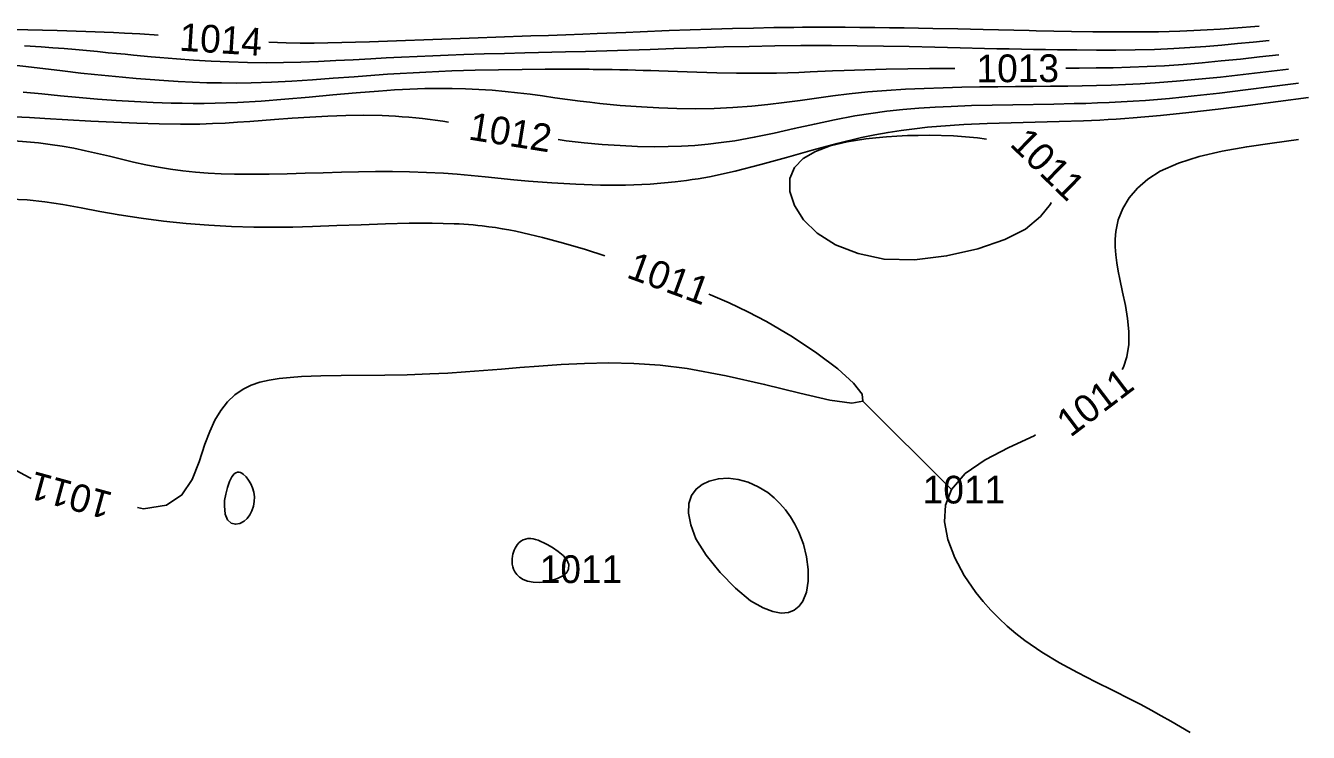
# Model space of a CAD drawing. Extents: x 1969999 to 1970555, y 501250 to 504040.
# Drawn here: x 1970487.7 to 1970552.4, y 503071.5 to 503107.2 of the extents above; entities that cross this region are included whole.
import ezdxf

# ---------------------------------------------------------------- set-up
doc = ezdxf.new("R2010")
doc.units = 0
doc.layers.add('DT_X_Contour_Major', color=7, linetype='Continuous')
doc.layers.add('DT_X_Contour_Minor', color=7, linetype='Continuous')

msp = doc.modelspace()

# ---------------------------------------------------------------- linework, layer by layer
at = {"layer": 'DT_X_Contour_Major'}
for points in [[(1970549.91, 503107.176), (1970548.608, 503107.079), (1970547.95, 503107.033), (1970547.283, 503106.992), (1970546.606, 503106.956), (1970545.915, 503106.928), (1970544.832, 503106.898), (1970543.727, 503106.885), (1970542.615, 503106.885), (1970541.513, 503106.895), (1970540.436, 503106.912), (1970538.664, 503106.948), (1970538.306, 503106.956), (1970535.977, 503107.01), (1970534.712, 503107.04), (1970533.446, 503107.066), (1970532.721, 503107.079), (1970531.99, 503107.091), (1970531.253, 503107.101), (1970530.511, 503107.109), (1970529.764, 503107.116), (1970529.014, 503107.121), (1970528.593, 503107.123), (1970527.743, 503107.124), (1970526.872, 503107.121), (1970526.426, 503107.118), (1970525.423, 503107.105), (1970524.388, 503107.086), (1970523.332, 503107.06), (1970522.264, 503107.029), (1970521.195, 503106.994), (1970520.138, 503106.955), (1970518.67, 503106.894), (1970517.946, 503106.864), (1970516.508, 503106.803), (1970515.789, 503106.775), (1970514.917, 503106.743), (1970514.041, 503106.713), (1970513.161, 503106.685), (1970511.394, 503106.628), (1970510.507, 503106.597), (1970509.584, 503106.563), (1970508.662, 503106.528), (1970505.92, 503106.421), (1970505.021, 503106.389), (1970504.317, 503106.366), (1970503.618, 503106.347), (1970502.92, 503106.332), (1970502.222, 503106.325), (1970501.519, 503106.327), (1970500.81, 503106.338), (1970499.935, 503106.368)], [(1970494.347, 503106.731), (1970494.155, 503106.745), (1970493.667, 503106.775), (1970493.422, 503106.79), (1970492.65, 503106.833), (1970492.09, 503106.861), (1970490.697, 503106.917), (1970489.249, 503106.961), (1970487.768, 503106.991), (1970486.281, 503107.006)], [(1970486.757, 503105.247), (1970487.674, 503105.143), (1970489.521, 503104.922), (1970490.442, 503104.814), (1970491.147, 503104.736), (1970491.848, 503104.663), (1970492.547, 503104.596), (1970493.244, 503104.534), (1970493.942, 503104.479), (1970494.642, 503104.429), (1970495.358, 503104.386), (1970496.08, 503104.351), (1970496.808, 503104.326), (1970497.545, 503104.311), (1970498.293, 503104.308), (1970499.053, 503104.318), (1970500.067, 503104.352), (1970501.099, 503104.406), (1970502.142, 503104.473), (1970503.191, 503104.549), (1970504.239, 503104.627), (1970505.28, 503104.703), (1970505.926, 503104.747), (1970506.57, 503104.788), (1970507.214, 503104.825), (1970507.859, 503104.859), (1970508.51, 503104.889), (1970509.167, 503104.916), (1970510.342, 503104.954), (1970511.53, 503104.981), (1970512.716, 503104.998), (1970513.884, 503105.006), (1970515.017, 503105.007), (1970516.099, 503105), (1970516.297, 503104.998), (1970516.493, 503104.996), (1970516.687, 503104.993), (1970517.069, 503104.988), (1970517.258, 503104.985), (1970517.654, 503104.977), (1970518.046, 503104.969), (1970518.436, 503104.959), (1970518.827, 503104.948), (1970519.22, 503104.937), (1970519.618, 503104.925), (1970520.566, 503104.893), (1970521.542, 503104.86), (1970522.537, 503104.831), (1970523.543, 503104.811), (1970524.552, 503104.803), (1970525.557, 503104.813), (1970526.121, 503104.827), (1970526.683, 503104.847), (1970527.245, 503104.87), (1970528.382, 503104.92), (1970528.962, 503104.943), (1970530.013, 503104.978), (1970531.088, 503105.003), (1970532.177, 503105.022), (1970533.271, 503105.034), (1970534.36, 503105.042), (1970534.56, 503105.043)], [(1970540.16, 503105.058), (1970540.83, 503105.061), (1970541.68, 503105.069), (1970542.535, 503105.083), (1970543.394, 503105.106), (1970544.26, 503105.139), (1970545.134, 503105.184), (1970546.081, 503105.25), (1970547.035, 503105.329), (1970547.996, 503105.421), (1970548.963, 503105.521), (1970549.932, 503105.627), (1970550.903, 503105.736)], [(1970514.53, 503101.451), (1970514.942, 503101.395), (1970515.857, 503101.291), (1970516.764, 503101.208), (1970517.66, 503101.147), (1970518.545, 503101.108), (1970519.417, 503101.093), (1970520.093, 503101.099), (1970520.763, 503101.121), (1970521.431, 503101.161), (1970522.099, 503101.219), (1970522.77, 503101.297), (1970523.447, 503101.395), (1970524.435, 503101.573), (1970525.437, 503101.782), (1970526.449, 503102.009), (1970527.468, 503102.238), (1970528.489, 503102.456), (1970529.509, 503102.649), (1970530.318, 503102.777), (1970531.125, 503102.881), (1970531.933, 503102.967), (1970532.741, 503103.034), (1970533.553, 503103.087), (1970534.369, 503103.128), (1970535.4, 503103.166), (1970536.437, 503103.193), (1970537.476, 503103.213), (1970539.548, 503103.246), (1970540.573, 503103.267), (1970541.165, 503103.282), (1970541.756, 503103.302), (1970542.349, 503103.326), (1970542.947, 503103.355), (1970543.554, 503103.39), (1970544.173, 503103.433), (1970545.379, 503103.533), (1970546.63, 503103.658), (1970547.916, 503103.801), (1970549.228, 503103.958), (1970550.557, 503104.125), (1970551.896, 503104.296)], [(1970487.088, 503102.603), (1970487.857, 503102.564), (1970488.639, 503102.52), (1970489.787, 503102.452), (1970490.951, 503102.386), (1970492.117, 503102.325), (1970493.271, 503102.274), (1970494.397, 503102.24), (1970495.483, 503102.227), (1970495.647, 503102.227), (1970495.81, 503102.228), (1970495.972, 503102.23), (1970496.292, 503102.235), (1970496.45, 503102.238), (1970497.097, 503102.259), (1970497.732, 503102.289), (1970498.358, 503102.327), (1970498.981, 503102.369), (1970499.603, 503102.416), (1970500.23, 503102.464), (1970501.111, 503102.529), (1970502.005, 503102.589), (1970502.909, 503102.638), (1970503.821, 503102.67), (1970504.737, 503102.681), (1970505.653, 503102.664), (1970505.991, 503102.65), (1970506.328, 503102.632), (1970506.667, 503102.609), (1970507.008, 503102.581), (1970507.35, 503102.549), (1970507.696, 503102.512), (1970508.713, 503102.382), (1970509.001, 503102.338)], [(1970529.673, 503095.705), (1970528.529, 503096.145), (1970527.61, 503096.73), (1970526.918, 503097.408), (1970526.455, 503098.128), (1970526.225, 503098.839), (1970526.228, 503099.49), (1970526.463, 503100.041), (1970526.903, 503100.49), (1970527.516, 503100.849), (1970528.268, 503101.129), (1970529.128, 503101.339), (1970530.062, 503101.49), (1970530.574, 503101.549), (1970531.097, 503101.596), (1970531.628, 503101.631), (1970532.166, 503101.654), (1970532.709, 503101.666), (1970533.257, 503101.668), (1970534.49, 503101.634), (1970535.691, 503101.539), (1970536.152, 503101.471)], [(1970542.997, 503089.845), (1970543.061, 503089.97), (1970543.23, 503090.486), (1970543.327, 503091.113), (1970543.333, 503091.758), (1970543.269, 503092.416), (1970543.158, 503093.08), (1970543.021, 503093.743), (1970542.879, 503094.397), (1970542.795, 503094.816), (1970542.724, 503095.228), (1970542.67, 503095.634), (1970542.64, 503096.034), (1970542.639, 503096.428), (1970542.672, 503096.815), (1970542.801, 503097.406), (1970543.027, 503097.973), (1970543.35, 503098.509), (1970543.772, 503099.006), (1970544.294, 503099.457), (1970544.916, 503099.854), (1970545.835, 503100.269), (1970546.886, 503100.603), (1970548.044, 503100.872), (1970549.281, 503101.091), (1970550.572, 503101.279), (1970551.889, 503101.45)], [(1970486.852, 503098.443), (1970487.738, 503098.408), (1970488.636, 503098.312), (1970489.547, 503098.172), (1970490.473, 503098.004), (1970491.416, 503097.825), (1970492.376, 503097.652), (1970493.493, 503097.478), (1970494.627, 503097.333), (1970495.77, 503097.217), (1970496.914, 503097.128), (1970498.051, 503097.068), (1970499.174, 503097.034), (1970499.67, 503097.028), (1970500.163, 503097.027), (1970500.655, 503097.031), (1970501.148, 503097.038), (1970501.641, 503097.049), (1970502.139, 503097.063), (1970503.36, 503097.107), (1970504.593, 503097.156), (1970505.819, 503097.2), (1970507.023, 503097.23), (1970508.186, 503097.236), (1970509.291, 503097.207), (1970509.534, 503097.195), (1970509.774, 503097.18), (1970510.011, 503097.162), (1970510.245, 503097.143), (1970510.477, 503097.12), (1970510.707, 503097.095), (1970511.044, 503097.054), (1970511.38, 503097.006), (1970511.717, 503096.952), (1970512.055, 503096.892), (1970512.398, 503096.826), (1970512.746, 503096.753), (1970513.75, 503096.515), (1970514.806, 503096.229), (1970515.909, 503095.899), (1970516.888, 503095.583)], [(1970539.42, 503098.275), (1970539.384, 503098.197), (1970538.875, 503097.571), (1970538.12, 503096.934), (1970537.082, 503096.408), (1970535.707, 503095.938), (1970534.137, 503095.579), (1970532.514, 503095.385), (1970530.979, 503095.409), (1970529.673, 503095.705)], [(1970522.145, 503093.655), (1970522.231, 503093.62), (1970523.169, 503093.208), (1970524.11, 503092.758), (1970525.05, 503092.265), (1970526.369, 503091.486), (1970527.595, 503090.667), (1970528.645, 503089.872), (1970529.436, 503089.161), (1970529.885, 503088.596), (1970529.91, 503088.24), (1970529.35, 503088.137), (1970528.249, 503088.304), (1970526.739, 503088.651), (1970524.949, 503089.09), (1970523.01, 503089.533), (1970521.052, 503089.892), (1970519.676, 503090.059), (1970518.355, 503090.148), (1970517.087, 503090.174), (1970515.868, 503090.151), (1970514.695, 503090.093), (1970513.564, 503090.014), (1970512.608, 503089.939), (1970511.676, 503089.863), (1970510.761, 503089.79), (1970509.859, 503089.722), (1970508.964, 503089.663), (1970508.068, 503089.618), (1970506.924, 503089.581), (1970505.785, 503089.563), (1970503.586, 503089.543), (1970502.555, 503089.524), (1970501.59, 503089.487), (1970501.011, 503089.449), (1970500.465, 503089.393), (1970499.955, 503089.313), (1970499.48, 503089.202), (1970499.042, 503089.053), (1970498.641, 503088.859), (1970498.22, 503088.569), (1970497.846, 503088.21), (1970497.514, 503087.78), (1970497.218, 503087.28), (1970496.953, 503086.711), (1970496.715, 503086.071), (1970496.426, 503085.176), (1970496.071, 503084.285), (1970495.551, 503083.516), (1970494.766, 503082.987), (1970493.616, 503082.817), (1970493.303, 503082.876)], [(1970487.944, 503084.345), (1970487.834, 503084.391), (1970485.118, 503085.849), (1970482.549, 503087.339), (1970480.554, 503088.476), (1970479.559, 503088.874)], [(1970534.38, 503083.78), (1970529.91, 503088.24)], [(1970546.433, 503071.525), (1970545.947, 503071.806), (1970545.458, 503072.086), (1970544.962, 503072.367), (1970544.455, 503072.647), (1970543.934, 503072.928), (1970543.396, 503073.209), (1970542.538, 503073.638), (1970541.648, 503074.079), (1970540.741, 503074.542), (1970539.833, 503075.036), (1970538.941, 503075.574), (1970538.081, 503076.166), (1970537.628, 503076.519), (1970537.19, 503076.891), (1970536.769, 503077.283), (1970536.366, 503077.696), (1970535.982, 503078.13), (1970535.618, 503078.586), (1970535.03, 503079.444), (1970534.545, 503080.343), (1970534.202, 503081.254), (1970534.035, 503082.149), (1970534.082, 503083.001), (1970534.38, 503083.78), (1970535.081, 503084.586), (1970536.081, 503085.286), (1970537.274, 503085.913), (1970538.553, 503086.502), (1970538.632, 503086.539)], [(1970515.057, 503079.764), (1970515.077, 503079.996), (1970514.976, 503080.227), (1970514.784, 503080.451), (1970514.533, 503080.661), (1970514.253, 503080.85), (1970513.975, 503081.01), (1970513.812, 503081.094), (1970513.661, 503081.164), (1970513.521, 503081.22), (1970513.39, 503081.262), (1970513.269, 503081.291), (1970513.155, 503081.306), (1970513.013, 503081.306), (1970512.883, 503081.283), (1970512.763, 503081.24), (1970512.654, 503081.177), (1970512.556, 503081.095), (1970512.469, 503080.996), (1970512.412, 503080.915), (1970512.361, 503080.826), (1970512.317, 503080.731), (1970512.279, 503080.63), (1970512.249, 503080.523), (1970512.226, 503080.413), (1970512.211, 503080.284), (1970512.207, 503080.152), (1970512.218, 503080.02), (1970512.243, 503079.888), (1970512.285, 503079.76), (1970512.345, 503079.637), (1970512.45, 503079.491), (1970512.591, 503079.36), (1970512.772, 503079.249), (1970512.997, 503079.164), (1970513.271, 503079.109), (1970513.597, 503079.089), (1970513.875, 503079.118), (1970514.188, 503079.191), (1970514.5, 503079.299), (1970514.773, 503079.435), (1970514.97, 503079.593), (1970515.057, 503079.764)]]:
    msp.add_lwpolyline(points, dxfattribs=at)
at = {"layer": 'DT_X_Contour_Minor'}
for points in [[(1970487.613, 503106.179), (1970488.451, 503106.129), (1970489.037, 503106.088), (1970489.61, 503106.043), (1970490.174, 503105.995), (1970490.731, 503105.944), (1970491.283, 503105.892), (1970491.832, 503105.839), (1970492.257, 503105.798), (1970492.683, 503105.757), (1970493.113, 503105.717), (1970493.991, 503105.638), (1970494.443, 503105.599), (1970495.278, 503105.531), (1970496.142, 503105.469), (1970497.031, 503105.415), (1970497.94, 503105.372), (1970498.863, 503105.344), (1970499.795, 503105.334), (1970500.674, 503105.341), (1970501.555, 503105.364), (1970502.437, 503105.398), (1970503.318, 503105.44), (1970504.198, 503105.486), (1970505.075, 503105.534), (1970505.858, 503105.575), (1970506.639, 503105.614), (1970507.421, 503105.651), (1970508.204, 503105.686), (1970508.992, 503105.717), (1970509.784, 503105.746), (1970510.802, 503105.777), (1970511.828, 503105.804), (1970512.857, 503105.829), (1970514.906, 503105.877), (1970515.919, 503105.903), (1970516.457, 503105.919), (1970516.993, 503105.936), (1970517.531, 503105.953), (1970518.618, 503105.99), (1970519.172, 503106.009), (1970520.377, 503106.05), (1970521.619, 503106.09), (1970522.89, 503106.127), (1970524.179, 503106.159), (1970525.477, 503106.184), (1970526.775, 503106.199), (1970526.94, 503106.2), (1970527.104, 503106.201), (1970527.269, 503106.202), (1970527.598, 503106.203), (1970527.763, 503106.203), (1970527.856, 503106.203), (1970527.949, 503106.203), (1970528.042, 503106.203), (1970528.229, 503106.202), (1970528.323, 503106.202), (1970529.631, 503106.192), (1970530.947, 503106.172), (1970532.257, 503106.146), (1970533.552, 503106.117), (1970534.818, 503106.086), (1970536.044, 503106.056), (1970536.679, 503106.042), (1970537.302, 503106.029), (1970537.917, 503106.017), (1970538.526, 503106.006), (1970539.132, 503105.996), (1970539.739, 503105.987), (1970540.714, 503105.976), (1970541.694, 503105.97), (1970542.677, 503105.972), (1970543.658, 503105.984), (1970544.636, 503106.009), (1970545.606, 503106.05), (1970546.418, 503106.098), (1970547.223, 503106.157), (1970548.023, 503106.224), (1970548.82, 503106.298), (1970549.614, 503106.376), (1970550.407, 503106.456)], [(1970487.547, 503103.854), (1970488.486, 503103.758), (1970489.428, 503103.665), (1970490.363, 503103.578), (1970491.298, 503103.5), (1970492.232, 503103.43), (1970493.164, 503103.372), (1970494.092, 503103.327), (1970495.015, 503103.296), (1970495.565, 503103.285), (1970496.115, 503103.28), (1970496.667, 503103.281), (1970497.224, 503103.29), (1970497.787, 503103.305), (1970498.359, 503103.328), (1970499.541, 503103.397), (1970500.75, 503103.489), (1970501.967, 503103.594), (1970503.172, 503103.704), (1970504.349, 503103.81), (1970505.476, 503103.902), (1970505.883, 503103.931), (1970506.282, 503103.958), (1970506.673, 503103.98), (1970507.058, 503103.999), (1970507.437, 503104.015), (1970507.812, 503104.026), (1970508.507, 503104.037), (1970509.192, 503104.035), (1970509.868, 503104.018), (1970510.536, 503103.987), (1970511.198, 503103.943), (1970511.856, 503103.885), (1970512.487, 503103.817), (1970513.117, 503103.739), (1970513.746, 503103.655), (1970514.375, 503103.568), (1970515.006, 503103.481), (1970515.64, 503103.397), (1970516.141, 503103.336), (1970516.645, 503103.279), (1970517.155, 503103.226), (1970517.673, 503103.179), (1970518.2, 503103.136), (1970518.738, 503103.099), (1970519.621, 503103.052), (1970520.53, 503103.021), (1970521.459, 503103.011), (1970522.402, 503103.025), (1970523.353, 503103.065), (1970524.305, 503103.134), (1970525.123, 503103.218), (1970525.939, 503103.319), (1970526.756, 503103.431), (1970527.574, 503103.546), (1970528.396, 503103.658), (1970529.223, 503103.759), (1970530.163, 503103.855), (1970531.109, 503103.93), (1970532.059, 503103.99), (1970533.011, 503104.034), (1970533.962, 503104.068), (1970534.91, 503104.092), (1970535.815, 503104.109), (1970536.715, 503104.121), (1970537.61, 503104.13), (1970538.5, 503104.138), (1970539.384, 503104.147), (1970540.263, 503104.157), (1970540.986, 503104.167), (1970541.709, 503104.182), (1970542.436, 503104.202), (1970543.169, 503104.229), (1970543.912, 503104.265), (1970544.669, 503104.311), (1970545.741, 503104.394), (1970546.841, 503104.496), (1970547.961, 503104.612), (1970549.099, 503104.741), (1970550.246, 503104.877), (1970551.399, 503105.016)], [(1970552.392, 503103.576), (1970550.861, 503103.372), (1970549.339, 503103.173), (1970547.838, 503102.985), (1970546.366, 503102.815), (1970544.933, 503102.667), (1970543.55, 503102.547), (1970543.124, 503102.516), (1970542.702, 503102.487), (1970542.285, 503102.462), (1970541.87, 503102.44), (1970541.456, 503102.42), (1970541.043, 503102.402), (1970539.824, 503102.361), (1970537.394, 503102.299), (1970536.193, 503102.261), (1970535.01, 503102.209), (1970533.85, 503102.133), (1970533.179, 503102.075), (1970532.514, 503102.003), (1970531.852, 503101.918), (1970531.189, 503101.816), (1970530.521, 503101.696), (1970529.845, 503101.556), (1970528.613, 503101.258), (1970527.35, 503100.916), (1970526.067, 503100.553), (1970524.771, 503100.193), (1970523.47, 503099.86), (1970522.172, 503099.579), (1970521.883, 503099.525), (1970521.594, 503099.476), (1970521.305, 503099.43), (1970521.016, 503099.387), (1970520.727, 503099.349), (1970520.436, 503099.314), (1970519.187, 503099.205), (1970517.929, 503099.154), (1970516.675, 503099.154), (1970515.435, 503099.194), (1970514.219, 503099.265), (1970513.038, 503099.359), (1970512.295, 503099.428), (1970510.852, 503099.571), (1970510.145, 503099.638), (1970509.443, 503099.699), (1970508.742, 503099.75), (1970507.893, 503099.795), (1970507.041, 503099.823), (1970506.185, 503099.837), (1970505.326, 503099.838), (1970504.464, 503099.828), (1970503.597, 503099.809), (1970502.682, 503099.782), (1970501.768, 503099.753), (1970500.858, 503099.727), (1970499.958, 503099.707), (1970499.072, 503099.699), (1970498.205, 503099.707), (1970497.534, 503099.729), (1970496.877, 503099.764), (1970496.232, 503099.815), (1970495.6, 503099.881), (1970494.978, 503099.963), (1970494.367, 503100.062), (1970493.736, 503100.184), (1970493.114, 503100.32), (1970492.499, 503100.464), (1970491.889, 503100.611), (1970491.283, 503100.756), (1970490.679, 503100.892), (1970490.09, 503101.011), (1970489.5, 503101.117), (1970488.907, 503101.208), (1970488.308, 503101.283), (1970487.703, 503101.342), (1970487.088, 503101.383)], [(1970498.19, 503084.569), (1970498.273, 503084.632), (1970498.352, 503084.662), (1970498.428, 503084.665), (1970498.501, 503084.644), (1970498.572, 503084.606), (1970498.641, 503084.556), (1970498.784, 503084.423), (1970498.915, 503084.261), (1970499.029, 503084.075), (1970499.12, 503083.869), (1970499.183, 503083.647), (1970499.212, 503083.413), (1970499.203, 503083.175), (1970499.159, 503082.939), (1970499.083, 503082.713), (1970498.976, 503082.505), (1970498.842, 503082.325), (1970498.684, 503082.18), (1970498.469, 503082.066), (1970498.246, 503082.03), (1970498.035, 503082.087), (1970497.858, 503082.251), (1970497.736, 503082.538), (1970497.692, 503082.962), (1970497.704, 503083.235), (1970497.76, 503083.557), (1970497.849, 503083.889), (1970497.959, 503084.195), (1970498.076, 503084.434), (1970498.19, 503084.569)], [(1970521.232, 503082.003), (1970521.113, 503082.591), (1970521.132, 503083.083), (1970521.268, 503083.486), (1970521.499, 503083.804), (1970521.803, 503084.045), (1970522.156, 503084.214), (1970522.621, 503084.331), (1970523.113, 503084.357), (1970523.621, 503084.296), (1970524.131, 503084.152), (1970524.632, 503083.927), (1970525.111, 503083.627), (1970525.429, 503083.37), (1970525.728, 503083.08), (1970526.005, 503082.759), (1970526.257, 503082.41), (1970526.483, 503082.036), (1970526.68, 503081.64), (1970526.915, 503081.02), (1970527.076, 503080.381), (1970527.158, 503079.749), (1970527.156, 503079.15), (1970527.064, 503078.608), (1970526.878, 503078.148), (1970526.69, 503077.889), (1970526.449, 503077.696), (1970526.152, 503077.578), (1970525.793, 503077.55), (1970525.369, 503077.622), (1970524.875, 503077.808), (1970524.241, 503078.166), (1970523.485, 503078.797), (1970522.708, 503079.598), (1970522.007, 503080.467), (1970521.482, 503081.303), (1970521.232, 503082.003)]]:
    msp.add_lwpolyline(points, dxfattribs=at)

# ---------------------------------------------------------------- texts
at = {"layer": 'DT_X_Contour_Major'}
for s, rotation, p in [('1014', 356.28294, (1970495.391, 503105.945)), ('1013', 0.15509, (1970535.648, 503104.346)), ('1012', 350.88435, (1970509.966, 503101.463)), ('1011', 315.63916, (1970537.281, 503101.175)), ('1011', 339.85279, (1970517.931, 503094.507)), ('1011', 37.13955, (1970540.384, 503086.387)), ('1011', 164.67579, (1970492.123, 503083.61))]:
    msp.add_text(s, height=1.4, rotation=rotation, dxfattribs=at).set_placement(p)
for p in [(1970532.93, 503083.08), (1970513.607, 503079.064)]:
    msp.add_text('1011', height=1.4, dxfattribs=at).set_placement(p)

doc.saveas('drawing.dxf')
